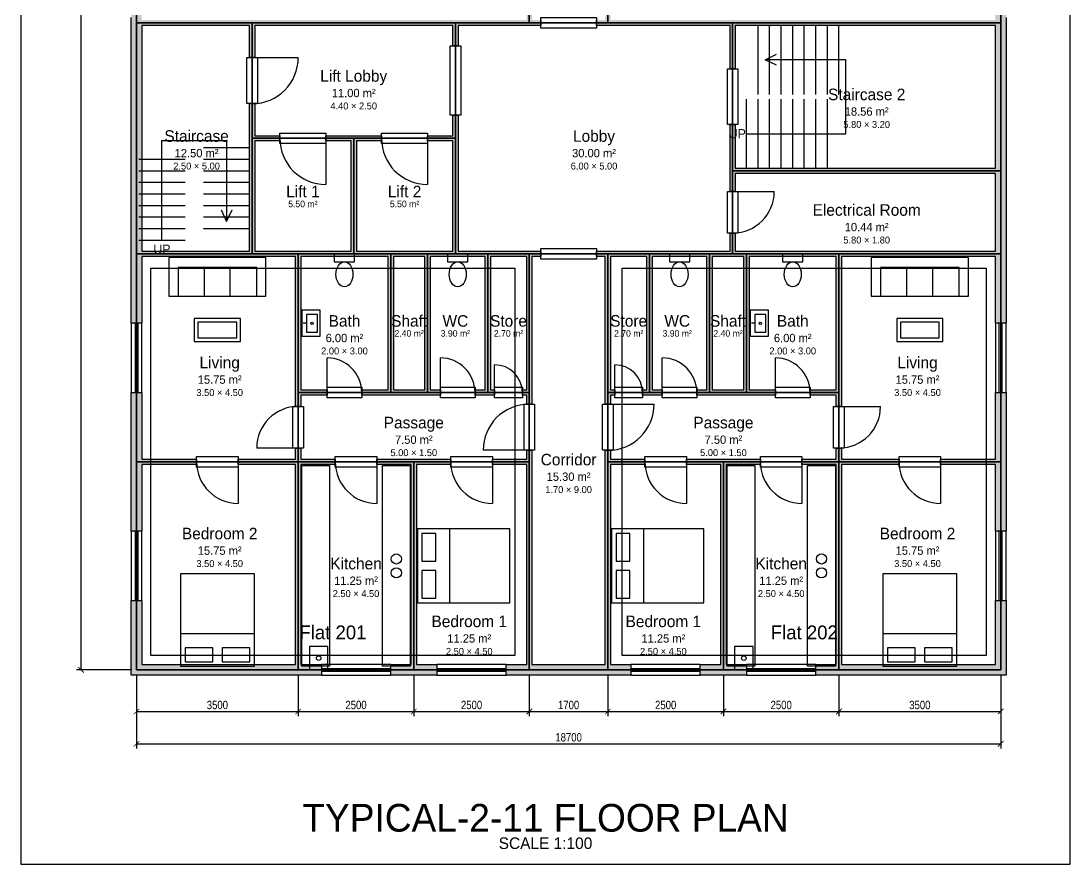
# Model space of a CAD drawing. Header units: metres. Extents: x -9 to 190, y -15 to 60.
# Drawn here: x 129.9 to 152.6, y -1.7 to 16.54 of the extents above; entities that cross this region are included whole.
import ezdxf
from ezdxf.enums import TextEntityAlignment as Align

# ---------------------------------------------------------------- set-up
doc = ezdxf.new("R2010")
doc.units = ezdxf.units.M
for name, color, linetype in [('ANNO', 7, 'Continuous'), ('DIMENSION', 3, 'Continuous'), ('DOOR-SWING', 2, 'Continuous'), ('FURNITURE', 8, 'Continuous'), ('GLAZING', 4, 'Continuous'), ('HATCH', 8, 'Continuous'), ('TEXT', 7, 'Continuous'), ('TITLE', 7, 'Continuous'), ('WALL', 7, 'Continuous')]:
    doc.layers.add(name, color=color, linetype=linetype)
doc.styles.add('OpenSansCondensed-Light', font='OpenSansCondensed-Light.ttf')
doc.dimstyles.new('EZDXF', dxfattribs={"dimtxt": 0.18, "dimasz": 0.12, "dimexe": 0.1, "dimexo": 0.1, "dimgap": 0.05, "dimtad": 1, "dimdec": 0, "dimlfac": 1000, "dimzin": 12, "dimdsep": 46, "dimtxsty": 'OpenSansCondensed-Light', "dimblk": 'ARCHTICK', "dimcen": 2.5, "dimazin": 3, "dimtfac": 0.5, "dimtmove": 2, "dimatfit": 3})

# ---------------------------------------------------------------- blocks, each defined once
blk = doc.blocks.new('BED-D')
blk.add_line((-0.8, 0.3), (0.8, 0.3))
for points in [[(-0.8, -1), (0.8, -1), (0.8, 1), (-0.8, 1)], [(-0.7, 0.6), (-0.1, 0.6), (-0.1, 0.9), (-0.7, 0.9)], [(0.1, 0.6), (0.7, 0.6), (0.7, 0.9), (0.1, 0.9)]]:
    blk.add_lwpolyline(points, close=True)
blk = doc.blocks.new('SOFA-3')
for p, q in [((-0.28, -0.42), (-0.28, 0.2)), ((0.28, -0.42), (0.28, 0.2))]:
    blk.add_line(p, q)
for points in [[(-1.05, -0.42), (1.05, -0.42), (1.05, 0.42), (-1.05, 0.42)], [(-0.85, -0.42), (0.85, -0.42), (0.85, 0.2), (-0.85, 0.2)]]:
    blk.add_lwpolyline(points, close=True)
blk = doc.blocks.new('COFFEE')
for points in [[(-0.5, -0.25), (0.5, -0.25), (0.5, 0.25), (-0.5, 0.25)], [(-0.42, -0.17), (0.42, -0.17), (0.42, 0.17), (-0.42, 0.17)]]:
    blk.add_lwpolyline(points, close=True)
blk = doc.blocks.new('WC')
blk.add_lwpolyline([(-0.22, 0.25), (0.22, 0.25), (0.22, 0.42), (-0.22, 0.42)], close=True)
blk.add_ellipse((0, -0.02), major_axis=(0, 0.27), ratio=0.68)
blk = doc.blocks.new('BASIN')
blk.add_line((0, 0.1), (0, 0.17))
for points in [[(-0.28, -0.2), (0.28, -0.2), (0.28, 0.2), (-0.28, 0.2)], [(-0.19, -0.14), (0.19, -0.14), (0.19, 0.1), (-0.19, 0.1)]]:
    blk.add_lwpolyline(points, close=True)
blk.add_circle((0, -0.02), 0.025)
blk = doc.blocks.new('_ARCHTICK')
at = {"color": 0, "linetype": 'BYBLOCK', "const_width": 0.15}
blk.add_lwpolyline([(-0.5, -0.5), (0.5, 0.5)], dxfattribs=at)

msp = doc.modelspace()

# ---------------------------------------------------------------- hatches: boundary and pattern name
at = {"layer": 'HATCH'}
h = msp.add_hatch(color=8, dxfattribs=at)
h.paths.add_polyline_path([(132.285, 11.385), (132.285, 11.5), (132.285, 11.615), (132.285, 16.385), (132.285, 16.5), (132.285, 16.615), (132.285, 17.5), (132.515, 17.5), (132.515, 16.615), (132.515, 16.5575), (134.8425, 16.5575), (134.9, 16.5575), (134.9575, 16.5575), (139.2425, 16.5575), (139.3, 16.5575), (139.3575, 16.5575), (140.8425, 16.5575), (140.8425, 19.9425), (139, 19.9425), (139, 20.0575), (140.8425, 20.0575), (140.8425, 20.5), (140.9575, 20.5), (140.9575, 20.0575), (140.9575, 20), (140.9575, 19.9425), (140.9575, 16.5575), (141.15, 16.5575), (141.15, 16.4425), (140.9575, 16.4425), (140.9, 16.4425), (140.8425, 16.4425), (139.3575, 16.4425), (139.3575, 16), (139.2425, 16), (139.2425, 16.4425), (134.9575, 16.4425), (134.9575, 15.75), (134.8425, 15.75), (134.8425, 16.4425), (132.515, 16.4425), (132.515, 16.385), (132.515, 11.615), (132.515, 11.5575), (134.8425, 11.5575), (134.8425, 13.9425), (134.8425, 14), (134.8425, 14.0575), (134.8425, 14.75), (134.9575, 14.75), (134.9575, 14.0575), (135.5, 14.0575), (135.5, 13.9425), (134.9575, 13.9425), (134.9575, 11.5575), (135.8425, 11.5575), (135.9, 11.5575), (135.9575, 11.5575), (137.0425, 11.5575), (137.0425, 13.9425), (136.5, 13.9425), (136.5, 14.0575), (137.0425, 14.0575), (137.1, 14.0575), (137.1575, 14.0575), (137.7, 14.0575), (137.7, 13.9425), (137.1575, 13.9425), (137.1575, 11.5575), (137.8425, 11.5575), (137.9, 11.5575), (137.9575, 11.5575), (138.6425, 11.5575), (138.7, 11.5575), (138.7575, 11.5575), (139.2425, 11.5575), (139.2425, 13.9425), (138.7, 13.9425), (138.7, 14.0575), (139.2425, 14.0575), (139.2425, 14.5), (139.3575, 14.5), (139.3575, 14.0575), (139.3575, 14), (139.3575, 13.9425), (139.3575, 11.5575), (139.9425, 11.5575), (140, 11.5575), (140.0575, 11.5575), (140.8425, 11.5575), (140.9, 11.5575), (140.9575, 11.5575), (141.15, 11.5575), (141.15, 11.4425), (140.9575, 11.4425), (140.9575, 8.5575), (140.9575, 8.5), (140.9575, 8.4425), (140.9575, 8.25), (140.8425, 8.25), (140.8425, 8.4425), (140.75, 8.4425), (140.75, 8.5575), (140.8425, 8.5575), (140.8425, 11.4425), (140.0575, 11.4425), (140.0575, 8.5575), (140.15, 8.5575), (140.15, 8.4425), (140.0575, 8.4425), (140, 8.4425), (139.9425, 8.4425), (139.725, 8.4425), (139.725, 8.5575), (139.9425, 8.5575), (139.9425, 11.4425), (139.3575, 11.4425), (139.3, 11.4425), (139.2425, 11.4425), (138.7575, 11.4425), (138.7575, 8.5575), (138.975, 8.5575), (138.975, 8.4425), (138.7575, 8.4425), (138.7, 8.4425), (138.6425, 8.4425), (137.9575, 8.4425), (137.9, 8.4425), (137.8425, 8.4425), (137.275, 8.4425), (137.275, 8.5575), (137.8425, 8.5575), (137.8425, 11.4425), (137.1575, 11.4425), (137.1, 11.4425), (137.0425, 11.4425), (135.9575, 11.4425), (135.9575, 8.5575), (136.525, 8.5575), (136.525, 8.4425), (135.9575, 8.4425), (135.9575, 8.2), (135.8425, 8.2), (135.8425, 8.4425), (135.8425, 8.5), (135.8425, 8.5575), (135.8425, 11.4425), (134.9575, 11.4425), (134.9, 11.4425), (134.8425, 11.4425), (132.515, 11.4425), (132.515, 11.385), (132.515, 10), (132.285, 10)])
h.paths.add_polyline_path([(138.6425, 11.4425), (137.9575, 11.4425), (137.9575, 8.5575), (138.6425, 8.5575)], flags=0)
h = msp.add_hatch(color=8, dxfattribs=at)
h.paths.add_polyline_path([(151.215, 16.615), (151.215, 16.5), (151.215, 16.385), (151.215, 13.415), (151.215, 13.3), (151.215, 13.185), (151.215, 11.615), (151.215, 11.5), (151.215, 11.385), (151.215, 10), (150.985, 10), (150.985, 11.385), (150.985, 11.4425), (147.6575, 11.4425), (147.6575, 8.5575), (147.6575, 8.5), (147.6575, 8.4425), (147.6575, 8.2), (147.5425, 8.2), (147.5425, 8.4425), (146.975, 8.4425), (146.975, 8.5575), (147.5425, 8.5575), (147.5425, 11.4425), (145.6575, 11.4425), (145.6575, 8.5575), (146.225, 8.5575), (146.225, 8.4425), (145.6575, 8.4425), (145.6, 8.4425), (145.5425, 8.4425), (144.8575, 8.4425), (144.8, 8.4425), (144.7425, 8.4425), (144.525, 8.4425), (144.525, 8.5575), (144.7425, 8.5575), (144.7425, 11.4425), (143.5575, 11.4425), (143.5575, 8.5575), (143.775, 8.5575), (143.775, 8.4425), (143.5575, 8.4425), (143.5, 8.4425), (143.4425, 8.4425), (143.35, 8.4425), (143.35, 8.5575), (143.4425, 8.5575), (143.4425, 11.4425), (142.6575, 11.4425), (142.6575, 8.5575), (142.75, 8.5575), (142.75, 8.4425), (142.6575, 8.4425), (142.6575, 8.25), (142.5425, 8.25), (142.5425, 8.4425), (142.5425, 8.5), (142.5425, 8.5575), (142.5425, 11.4425), (142.35, 11.4425), (142.35, 11.5575), (142.5425, 11.5575), (142.6, 11.5575), (142.6575, 11.5575), (143.4425, 11.5575), (143.5, 11.5575), (143.5575, 11.5575), (144.7425, 11.5575), (144.8, 11.5575), (144.8575, 11.5575), (145.2425, 11.5575), (145.2425, 11.95), (145.3575, 11.95), (145.3575, 11.5575), (145.5425, 11.5575), (145.6, 11.5575), (145.6575, 11.5575), (147.5425, 11.5575), (147.6, 11.5575), (147.6575, 11.5575), (150.985, 11.5575), (150.985, 11.615), (150.985, 13.185), (150.985, 13.2425), (145.3575, 13.2425), (145.3575, 12.85), (145.2425, 12.85), (145.2425, 13.2425), (145.2425, 13.3), (145.2425, 13.3575), (145.2425, 14.3), (145.3575, 14.3), (145.3575, 13.3575), (150.985, 13.3575), (150.985, 13.415), (150.985, 16.385), (150.985, 16.4425), (145.3575, 16.4425), (145.3575, 15.5), (145.2425, 15.5), (145.2425, 16.4425), (142.6575, 16.4425), (142.6, 16.4425), (142.5425, 16.4425), (142.35, 16.4425), (142.35, 16.5575), (142.5425, 16.5575), (142.5425, 19.9425), (142.5425, 20), (142.5425, 20.0575), (142.5425, 20.5), (142.6575, 20.5), (142.6575, 20.0575), (144.5, 20.0575), (144.5, 19.9425), (142.6575, 19.9425), (142.6575, 16.5575), (145.2425, 16.5575), (145.3, 16.5575), (145.3575, 16.5575), (150.985, 16.5575), (150.985, 16.615), (150.985, 17.5), (151.215, 17.5)])
h.paths.add_polyline_path([(144.8575, 11.4425), (144.8575, 8.5575), (145.5425, 8.5575), (145.5425, 11.4425), (145.3575, 11.4425), (145.3, 11.4425), (145.2425, 11.4425)], flags=0)
for points in [[(132.285, 7), (132.285, 7.115), (132.285, 8.5), (132.515, 8.5), (132.515, 7.115), (132.515, 7.0575), (133.7, 7.0575), (133.7, 6.9425), (132.515, 6.9425), (132.515, 6.885), (132.515, 5.5), (132.285, 5.5), (132.285, 6.885)], [(151.215, 7.115), (151.215, 7), (151.215, 6.885), (151.215, 5.5), (150.985, 5.5), (150.985, 6.885), (150.985, 6.9425), (149.8, 6.9425), (149.8, 7.0575), (150.985, 7.0575), (150.985, 7.115), (150.985, 8.5), (151.215, 8.5)], [(136.015, 2.385), (135.9, 2.385), (135.785, 2.385), (132.515, 2.385), (132.4, 2.385), (132.285, 2.385), (132.285, 2.615), (132.285, 4), (132.515, 4), (132.515, 2.615), (135.785, 2.615), (135.8425, 2.615), (135.8425, 6.9425), (134.6, 6.9425), (134.6, 7.0575), (135.8425, 7.0575), (135.8425, 7.3), (135.9575, 7.3), (135.9575, 7.0575), (136.7, 7.0575), (136.7, 6.9425), (135.9575, 6.9425), (135.9575, 2.615), (136.015, 2.615), (136.4, 2.615), (136.4, 2.385)], [(151.215, 2.615), (151.215, 2.5), (151.215, 2.385), (150.985, 2.385), (147.715, 2.385), (147.6, 2.385), (147.485, 2.385), (147.1, 2.385), (147.1, 2.615), (147.485, 2.615), (147.5425, 2.615), (147.5425, 6.9425), (146.8, 6.9425), (146.8, 7.0575), (147.5425, 7.0575), (147.5425, 7.3), (147.6575, 7.3), (147.6575, 7.0575), (148.9, 7.0575), (148.9, 6.9425), (147.6575, 6.9425), (147.6575, 2.615), (147.715, 2.615), (150.985, 2.615), (150.985, 4), (151.215, 4)], [(138.515, 2.385), (138.4, 2.385), (138.285, 2.385), (137.9, 2.385), (137.9, 2.615), (138.285, 2.615), (138.3425, 2.615), (138.3425, 6.9425), (137.6, 6.9425), (137.6, 7.0575), (138.3425, 7.0575), (138.4, 7.0575), (138.4575, 7.0575), (139.2, 7.0575), (139.2, 6.9425), (138.4575, 6.9425), (138.4575, 2.615), (138.515, 2.615), (138.9, 2.615), (138.9, 2.385)], [(142.715, 2.385), (142.6, 2.385), (142.485, 2.385), (141.015, 2.385), (140.9, 2.385), (140.785, 2.385), (140.4, 2.385), (140.4, 2.615), (140.785, 2.615), (140.8425, 2.615), (140.8425, 6.9425), (140.1, 6.9425), (140.1, 7.0575), (140.8425, 7.0575), (140.8425, 7.25), (140.9575, 7.25), (140.9575, 7.0575), (140.9575, 7), (140.9575, 6.9425), (140.9575, 2.615), (141.015, 2.615), (142.485, 2.615), (142.5425, 2.615), (142.5425, 6.9425), (142.5425, 7), (142.5425, 7.0575), (142.5425, 7.25), (142.6575, 7.25), (142.6575, 7.0575), (143.4, 7.0575), (143.4, 6.9425), (142.6575, 6.9425), (142.6575, 2.615), (142.715, 2.615), (143.1, 2.615), (143.1, 2.385)], [(145.215, 2.385), (145.1, 2.385), (144.985, 2.385), (144.6, 2.385), (144.6, 2.615), (144.985, 2.615), (145.0425, 2.615), (145.0425, 6.9425), (144.3, 6.9425), (144.3, 7.0575), (145.0425, 7.0575), (145.1, 7.0575), (145.1575, 7.0575), (145.9, 7.0575), (145.9, 6.9425), (145.1575, 6.9425), (145.1575, 2.615), (145.215, 2.615), (145.6, 2.615), (145.6, 2.385)]]:
    msp.add_hatch(color=8, dxfattribs=at).paths.add_polyline_path(points)

# ---------------------------------------------------------------- linework, layer by layer
at = {"layer": '_Carpet area'}
for points in [[(140.5889, 2.8111), (132.7111, 2.8111), (132.7111, 11.1889), (140.5889, 11.1889)], [(142.9111, 11.1889), (150.7889, 11.1889), (150.7889, 2.8111), (142.9111, 2.8111)]]:
    msp.add_lwpolyline(points, close=True, dxfattribs=at)
at = {"layer": '_Door'}
for points in [[(142.35, 16.385), (141.15, 16.385), (141.15, 16.615), (142.35, 16.615)], [(139.185, 14.5), (139.185, 16), (139.415, 16), (139.415, 14.5)], [(135.015, 15.75), (135.015, 14.75), (134.785, 14.75), (134.785, 15.75)], [(145.415, 15.5), (145.415, 14.3), (145.185, 14.3), (145.185, 15.5)], [(136.5, 13.885), (135.5, 13.885), (135.5, 14.115), (136.5, 14.115)], [(138.7, 13.885), (137.7, 13.885), (137.7, 14.115), (138.7, 14.115)], [(145.415, 12.85), (145.415, 11.95), (145.185, 11.95), (145.185, 12.85)], [(142.35, 11.385), (141.15, 11.385), (141.15, 11.615), (142.35, 11.615)], [(136.525, 8.615), (137.275, 8.615), (137.275, 8.385), (136.525, 8.385)], [(138.975, 8.615), (139.725, 8.615), (139.725, 8.385), (138.975, 8.385)], [(140.15, 8.615), (140.75, 8.615), (140.75, 8.385), (140.15, 8.385)], [(142.75, 8.615), (143.35, 8.615), (143.35, 8.385), (142.75, 8.385)], [(143.775, 8.615), (144.525, 8.615), (144.525, 8.385), (143.775, 8.385)], [(146.225, 8.615), (146.975, 8.615), (146.975, 8.385), (146.225, 8.385)], [(135.785, 7.3), (135.785, 8.2), (136.015, 8.2), (136.015, 7.3)], [(140.785, 7.25), (140.785, 8.25), (141.015, 8.25), (141.015, 7.25)], [(142.715, 8.25), (142.715, 7.25), (142.485, 7.25), (142.485, 8.25)], [(147.715, 8.2), (147.715, 7.3), (147.485, 7.3), (147.485, 8.2)], [(134.6, 6.885), (133.7, 6.885), (133.7, 7.115), (134.6, 7.115)], [(137.6, 6.885), (136.7, 6.885), (136.7, 7.115), (137.6, 7.115)], [(140.1, 6.885), (139.2, 6.885), (139.2, 7.115), (140.1, 7.115)], [(144.3, 6.885), (143.4, 6.885), (143.4, 7.115), (144.3, 7.115)], [(146.8, 6.885), (145.9, 6.885), (145.9, 7.115), (146.8, 7.115)], [(149.8, 6.885), (148.9, 6.885), (148.9, 7.115), (149.8, 7.115)]]:
    msp.add_lwpolyline(points, close=True, dxfattribs=at)
at = {"layer": '_Floor'}
msp.add_lwpolyline([(129.9, -1.7), (152.6, -1.7), (152.6, 35), (129.9, 35)], close=True, dxfattribs=at)
at = {"layer": '_ResiFSI'}
msp.add_lwpolyline([(151.1, 20), (151.1, 16.5), (151.1, 13.3), (151.1, 11.5), (151.1, 7), (151.1, 2.5), (147.6, 2.5), (145.1, 2.5), (142.6, 2.5), (140.9, 2.5), (138.4, 2.5), (135.9, 2.5), (132.4, 2.5), (132.4, 7), (132.4, 11.5), (132.4, 16.5), (132.4, 20)], dxfattribs=at)
at = {"layer": '_Room'}
for points in [[(140.9, 16.5), (142.6, 16.5), (142.6, 33.5), (140.9, 33.5)], [(132.4, 16.5), (140.9, 16.5), (140.9, 20), (132.4, 20)], [(142.6, 16.5), (151.1, 16.5), (151.1, 20), (142.6, 20)], [(132.4, 11.5), (134.9, 11.5), (134.9, 16.5), (132.4, 16.5)], [(134.9, 14), (139.3, 14), (139.3, 16.5), (134.9, 16.5)], [(139.3, 11.5), (145.3, 11.5), (145.3, 16.5), (139.3, 16.5)], [(145.3, 13.3), (151.1, 13.3), (151.1, 16.5), (145.3, 16.5)], [(134.9, 11.5), (137.1, 11.5), (137.1, 14), (134.9, 14)], [(137.1, 11.5), (139.3, 11.5), (139.3, 14), (137.1, 14)], [(145.3, 11.5), (151.1, 11.5), (151.1, 13.3), (145.3, 13.3)], [(132.4, 7), (135.9, 7), (135.9, 11.5), (132.4, 11.5)], [(135.9, 8.5), (137.9, 8.5), (137.9, 11.5), (135.9, 11.5)], [(137.9, 8.5), (138.7, 8.5), (138.7, 11.5), (137.9, 11.5)], [(138.7, 8.5), (140, 8.5), (140, 11.5), (138.7, 11.5)], [(140, 8.5), (140.9, 8.5), (140.9, 11.5), (140, 11.5)], [(140.9, 2.5), (142.6, 2.5), (142.6, 11.5), (140.9, 11.5)], [(142.6, 8.5), (143.5, 8.5), (143.5, 11.5), (142.6, 11.5)], [(143.5, 8.5), (144.8, 8.5), (144.8, 11.5), (143.5, 11.5)], [(144.8, 8.5), (145.6, 8.5), (145.6, 11.5), (144.8, 11.5)], [(145.6, 8.5), (147.6, 8.5), (147.6, 11.5), (145.6, 11.5)], [(147.6, 7), (151.1, 7), (151.1, 11.5), (147.6, 11.5)], [(135.9, 7), (140.9, 7), (140.9, 8.5), (135.9, 8.5)], [(142.6, 7), (147.6, 7), (147.6, 8.5), (142.6, 8.5)], [(132.4, 2.5), (135.9, 2.5), (135.9, 7), (132.4, 7)], [(135.9, 2.5), (138.4, 2.5), (138.4, 7), (135.9, 7)], [(138.4, 2.5), (140.9, 2.5), (140.9, 7), (138.4, 7)], [(142.6, 2.5), (145.1, 2.5), (145.1, 7), (142.6, 7)], [(145.1, 2.5), (147.6, 2.5), (147.6, 7), (145.1, 7)], [(147.6, 2.5), (151.1, 2.5), (151.1, 7), (147.6, 7)]]:
    msp.add_lwpolyline(points, close=True, dxfattribs=at)
at = {"layer": '_Staircase'}
for points in [[(132.4, 11.5), (134.9, 11.5), (134.9, 16.5), (132.4, 16.5)], [(145.3, 13.3), (151.1, 13.3), (151.1, 16.5), (145.3, 16.5)]]:
    msp.add_lwpolyline(points, close=True, dxfattribs=at)
for points in [[(145.85, 14.95), (145.85, 16.45)], [(146.1, 14.95), (146.1, 16.45)], [(146.35, 14.95), (146.35, 16.45)], [(146.6, 14.95), (146.6, 16.45)], [(146.85, 14.95), (146.85, 16.45)], [(147.1, 14.95), (147.1, 16.45)], [(147.35, 14.95), (147.35, 16.45)], [(147.6, 14.95), (147.6, 16.45)], [(145.6, 13.35), (145.6, 14.85)], [(145.85, 13.35), (145.85, 14.85)], [(146.1, 13.35), (146.1, 14.85)], [(146.35, 13.35), (146.35, 14.85)], [(146.6, 13.35), (146.6, 14.85)], [(146.85, 13.35), (146.85, 14.85)], [(147.1, 13.35), (147.1, 14.85)], [(147.35, 13.35), (147.35, 14.85)], [(133.85, 13.8), (134.85, 13.8)], [(132.45, 13.55), (133.45, 13.55)], [(133.85, 13.55), (134.85, 13.55)], [(132.45, 13.3), (133.45, 13.3)], [(133.85, 13.3), (134.85, 13.3)], [(132.45, 13.05), (133.45, 13.05)], [(133.85, 13.05), (134.85, 13.05)], [(132.45, 12.8), (133.45, 12.8)], [(133.85, 12.8), (134.85, 12.8)], [(132.45, 12.55), (133.45, 12.55)], [(133.85, 12.55), (134.85, 12.55)], [(132.45, 12.3), (133.45, 12.3)], [(133.85, 12.3), (134.85, 12.3)], [(132.45, 12.05), (133.45, 12.05)], [(133.85, 12.05), (134.85, 12.05)], [(132.45, 11.8), (133.45, 11.8)]]:
    msp.add_lwpolyline(points, dxfattribs=at)
at = {"layer": '_Window'}
for points in [[(132.285, 10), (132.285, 8.5), (132.515, 8.5), (132.515, 10)], [(151.215, 8.5), (151.215, 10), (150.985, 10), (150.985, 8.5)], [(132.285, 5.5), (132.285, 4), (132.515, 4), (132.515, 5.5)], [(151.215, 4), (151.215, 5.5), (150.985, 5.5), (150.985, 4)], [(136.4, 2.385), (137.9, 2.385), (137.9, 2.615), (136.4, 2.615)], [(138.9, 2.385), (140.4, 2.385), (140.4, 2.615), (138.9, 2.615)], [(143.1, 2.385), (144.6, 2.385), (144.6, 2.615), (143.1, 2.615)], [(145.6, 2.385), (147.1, 2.385), (147.1, 2.615), (145.6, 2.615)]]:
    msp.add_lwpolyline(points, close=True, dxfattribs=at)
at = {"layer": 'ANNO'}
for points in [[(145.6, 14.1), (147.75, 14.1), (147.75, 15.7), (146, 15.7)], [(146.25, 15.58), (146, 15.7), (146.25, 15.82)], [(132.95, 11.8), (132.95, 13.95), (134.35, 13.95), (134.35, 12.2)], [(134.23, 12.45), (134.35, 12.2), (134.47, 12.45)]]:
    msp.add_lwpolyline(points, dxfattribs=at)
at = {"layer": 'DOOR-SWING'}
for p, q in [((134.9, 15.75), (135.9, 15.75)), ((136.5, 14), (136.5, 13)), ((138.7, 14), (138.7, 13)), ((145.3, 12.85), (146.2, 12.85)), ((136.525, 8.5), (136.525, 9.25)), ((138.975, 8.5), (138.975, 9.25)), ((140.15, 8.5), (140.15, 9.1)), ((142.75, 8.5), (142.75, 9.1)), ((143.775, 8.5), (143.775, 9.25)), ((146.225, 8.5), (146.225, 9.25)), ((142.6, 8.25), (143.6, 8.25)), ((147.6, 8.2), (148.5, 8.2)), ((135.9, 7.3), (135, 7.3)), ((140.9, 7.25), (139.9, 7.25)), ((134.6, 7), (134.6, 6.1)), ((137.6, 7), (137.6, 6.1)), ((140.1, 7), (140.1, 6.1)), ((144.3, 7), (144.3, 6.1)), ((146.8, 7), (146.8, 6.1)), ((149.8, 7), (149.8, 6.1))]:
    msp.add_line(p, q, dxfattribs=at)
for centre, radius, start, end in [((134.9, 15.75), 1, -90, 0), ((136.5, 14), 1, 180, -90), ((138.7, 14), 1, 180, -90), ((145.3, 12.85), 0.9, -90, 0), ((136.525, 8.5), 0.75, 0, 90), ((138.975, 8.5), 0.75, 0, 90), ((140.15, 8.5), 0.6, 0, 90), ((142.75, 8.5), 0.6, 0, 90), ((143.775, 8.5), 0.75, 0, 90), ((146.225, 8.5), 0.75, 0, 90), ((135.9, 7.3), 0.9, 90, 180), ((140.9, 7.25), 1, 90, 180), ((142.6, 8.25), 1, -90, 0), ((147.6, 8.2), 0.9, -90, 0), ((134.6, 7), 0.9, 180, -90), ((137.6, 7), 0.9, 180, -90), ((140.1, 7), 0.9, 180, -90), ((144.3, 7), 0.9, 180, -90), ((146.8, 7), 0.9, 180, -90), ((149.8, 7), 0.9, 180, -90)]:
    msp.add_arc(centre, radius, start, end, dxfattribs=at)
at = {"layer": 'FURNITURE'}
for points in [[(135.9775, 6.9225), (136.5775, 6.9225), (136.5775, 2.5775), (135.9775, 2.5775)], [(137.7225, 6.9225), (138.3225, 6.9225), (138.3225, 2.5775), (137.7225, 2.5775)], [(145.1775, 6.9225), (145.7775, 6.9225), (145.7775, 2.5775), (145.1775, 2.5775)], [(146.9225, 6.9225), (147.5225, 6.9225), (147.5225, 2.5775), (146.9225, 2.5775)], [(136.1413, 2.5041), (136.5413, 2.5041), (136.5413, 3.0041), (136.1413, 3.0041)], [(145.3413, 2.5041), (145.7413, 2.5041), (145.7413, 3.0041), (145.3413, 3.0041)]]:
    msp.add_lwpolyline(points, close=True, dxfattribs=at)
for centre, radius in [((138.0225, 4.9), 0.11), ((147.2225, 4.9), 0.11), ((138.0225, 4.6), 0.11), ((147.2225, 4.6), 0.11), ((136.3413, 2.7541), 0.05), ((145.5413, 2.7541), 0.05)]:
    msp.add_circle(centre, radius, dxfattribs=at)
at = {"layer": 'GLAZING'}
for p, q in [((132.37, 10), (132.37, 8.5)), ((132.43, 10), (132.43, 8.5)), ((151.07, 8.5), (151.07, 10)), ((151.13, 8.5), (151.13, 10)), ((132.37, 5.5), (132.37, 4)), ((132.43, 5.5), (132.43, 4)), ((151.07, 4), (151.07, 5.5)), ((151.13, 4), (151.13, 5.5)), ((136.4, 2.53), (137.9, 2.53)), ((138.9, 2.53), (140.4, 2.53)), ((143.1, 2.53), (144.6, 2.53)), ((145.6, 2.53), (147.1, 2.53)), ((136.4, 2.47), (137.9, 2.47)), ((138.9, 2.47), (140.4, 2.47)), ((143.1, 2.47), (144.6, 2.47)), ((145.6, 2.47), (147.1, 2.47))]:
    msp.add_line(p, q, dxfattribs=at)
at = {"layer": 'WALL'}
for points in [[(141.15, 16.5575), (141.15, 16.4425), (140.9575, 16.4425), (140.9, 16.4425), (140.8425, 16.4425), (139.3575, 16.4425), (139.3575, 16), (139.2425, 16), (139.2425, 16.4425), (134.9575, 16.4425), (134.9575, 15.75), (134.8425, 15.75), (134.8425, 16.4425), (132.515, 16.4425), (132.515, 16.385), (132.515, 11.615), (132.515, 11.5575), (134.8425, 11.5575), (134.8425, 13.9425), (134.8425, 14), (134.8425, 14.0575), (134.8425, 14.75), (134.9575, 14.75), (134.9575, 14.0575), (135.5, 14.0575), (135.5, 13.9425), (134.9575, 13.9425), (134.9575, 11.5575), (135.8425, 11.5575), (135.9, 11.5575), (135.9575, 11.5575), (137.0425, 11.5575), (137.0425, 13.9425), (136.5, 13.9425), (136.5, 14.0575), (137.0425, 14.0575), (137.1, 14.0575), (137.1575, 14.0575), (137.7, 14.0575), (137.7, 13.9425), (137.1575, 13.9425), (137.1575, 11.5575), (137.8425, 11.5575), (137.9, 11.5575), (137.9575, 11.5575), (138.6425, 11.5575), (138.7, 11.5575), (138.7575, 11.5575), (139.2425, 11.5575), (139.2425, 13.9425), (138.7, 13.9425), (138.7, 14.0575), (139.2425, 14.0575), (139.2425, 14.5), (139.3575, 14.5), (139.3575, 14.0575), (139.3575, 14), (139.3575, 13.9425), (139.3575, 11.5575), (139.9425, 11.5575), (140, 11.5575), (140.0575, 11.5575), (140.8425, 11.5575), (140.9, 11.5575), (140.9575, 11.5575), (141.15, 11.5575), (141.15, 11.4425), (140.9575, 11.4425), (140.9575, 8.5575), (140.9575, 8.5), (140.9575, 8.4425), (140.9575, 8.25), (140.8425, 8.25), (140.8425, 8.4425), (140.75, 8.4425), (140.75, 8.5575), (140.8425, 8.5575), (140.8425, 11.4425), (140.0575, 11.4425), (140.0575, 8.5575), (140.15, 8.5575), (140.15, 8.4425), (140.0575, 8.4425), (140, 8.4425), (139.9425, 8.4425), (139.725, 8.4425), (139.725, 8.5575), (139.9425, 8.5575), (139.9425, 11.4425), (139.3575, 11.4425), (139.3, 11.4425), (139.2425, 11.4425), (138.7575, 11.4425), (138.7575, 8.5575), (138.975, 8.5575), (138.975, 8.4425), (138.7575, 8.4425), (138.7, 8.4425), (138.6425, 8.4425), (137.9575, 8.4425), (137.9, 8.4425), (137.8425, 8.4425), (137.275, 8.4425), (137.275, 8.5575), (137.8425, 8.5575), (137.8425, 11.4425), (137.1575, 11.4425), (137.1, 11.4425), (137.0425, 11.4425), (135.9575, 11.4425), (135.9575, 8.5575), (136.525, 8.5575), (136.525, 8.4425), (135.9575, 8.4425), (135.9575, 8.2), (135.8425, 8.2), (135.8425, 8.4425), (135.8425, 8.5), (135.8425, 8.5575), (135.8425, 11.4425), (134.9575, 11.4425), (134.9, 11.4425), (134.8425, 11.4425), (132.515, 11.4425), (132.515, 11.385), (132.515, 10), (132.285, 10), (132.285, 11.385), (132.285, 11.5), (132.285, 11.615), (132.285, 16.385), (132.285, 16.5), (132.285, 16.615)], [(151.215, 16.615), (151.215, 16.5), (151.215, 16.385), (151.215, 13.415), (151.215, 13.3), (151.215, 13.185), (151.215, 11.615), (151.215, 11.5), (151.215, 11.385), (151.215, 10), (150.985, 10), (150.985, 11.385), (150.985, 11.4425), (147.6575, 11.4425), (147.6575, 8.5575), (147.6575, 8.5), (147.6575, 8.4425), (147.6575, 8.2), (147.5425, 8.2), (147.5425, 8.4425), (146.975, 8.4425), (146.975, 8.5575), (147.5425, 8.5575), (147.5425, 11.4425), (145.6575, 11.4425), (145.6575, 8.5575), (146.225, 8.5575), (146.225, 8.4425), (145.6575, 8.4425), (145.6, 8.4425), (145.5425, 8.4425), (144.8575, 8.4425), (144.8, 8.4425), (144.7425, 8.4425), (144.525, 8.4425), (144.525, 8.5575), (144.7425, 8.5575), (144.7425, 11.4425), (143.5575, 11.4425), (143.5575, 8.5575), (143.775, 8.5575), (143.775, 8.4425), (143.5575, 8.4425), (143.5, 8.4425), (143.4425, 8.4425), (143.35, 8.4425), (143.35, 8.5575), (143.4425, 8.5575), (143.4425, 11.4425), (142.6575, 11.4425), (142.6575, 8.5575), (142.75, 8.5575), (142.75, 8.4425), (142.6575, 8.4425), (142.6575, 8.25), (142.5425, 8.25), (142.5425, 8.4425), (142.5425, 8.5), (142.5425, 8.5575), (142.5425, 11.4425), (142.35, 11.4425), (142.35, 11.5575), (142.5425, 11.5575), (142.6, 11.5575), (142.6575, 11.5575), (143.4425, 11.5575), (143.5, 11.5575), (143.5575, 11.5575), (144.7425, 11.5575), (144.8, 11.5575), (144.8575, 11.5575), (145.2425, 11.5575), (145.2425, 11.95), (145.3575, 11.95), (145.3575, 11.5575), (145.5425, 11.5575), (145.6, 11.5575), (145.6575, 11.5575), (147.5425, 11.5575), (147.6, 11.5575), (147.6575, 11.5575), (150.985, 11.5575), (150.985, 11.615), (150.985, 13.185), (150.985, 13.2425), (145.3575, 13.2425), (145.3575, 12.85), (145.2425, 12.85), (145.2425, 13.2425), (145.2425, 13.3), (145.2425, 13.3575), (145.2425, 14.3), (145.3575, 14.3), (145.3575, 13.3575), (150.985, 13.3575), (150.985, 13.415), (150.985, 16.385), (150.985, 16.4425), (145.3575, 16.4425), (145.3575, 15.5), (145.2425, 15.5), (145.2425, 16.4425), (142.6575, 16.4425), (142.6, 16.4425), (142.5425, 16.4425), (142.35, 16.4425), (142.35, 16.5575)]]:
    msp.add_lwpolyline(points, dxfattribs=at)
for points in [[(138.6425, 11.4425), (137.9575, 11.4425), (137.9575, 8.5575), (138.6425, 8.5575)], [(144.8575, 11.4425), (144.8575, 8.5575), (145.5425, 8.5575), (145.5425, 11.4425), (145.3575, 11.4425), (145.3, 11.4425), (145.2425, 11.4425)], [(132.285, 7), (132.285, 7.115), (132.285, 8.5), (132.515, 8.5), (132.515, 7.115), (132.515, 7.0575), (133.7, 7.0575), (133.7, 6.9425), (132.515, 6.9425), (132.515, 6.885), (132.515, 5.5), (132.285, 5.5), (132.285, 6.885)], [(151.215, 7.115), (151.215, 7), (151.215, 6.885), (151.215, 5.5), (150.985, 5.5), (150.985, 6.885), (150.985, 6.9425), (149.8, 6.9425), (149.8, 7.0575), (150.985, 7.0575), (150.985, 7.115), (150.985, 8.5), (151.215, 8.5)], [(136.015, 2.385), (135.9, 2.385), (135.785, 2.385), (132.515, 2.385), (132.4, 2.385), (132.285, 2.385), (132.285, 2.615), (132.285, 4), (132.515, 4), (132.515, 2.615), (135.785, 2.615), (135.8425, 2.615), (135.8425, 6.9425), (134.6, 6.9425), (134.6, 7.0575), (135.8425, 7.0575), (135.8425, 7.3), (135.9575, 7.3), (135.9575, 7.0575), (136.7, 7.0575), (136.7, 6.9425), (135.9575, 6.9425), (135.9575, 2.615), (136.015, 2.615), (136.4, 2.615), (136.4, 2.385)], [(151.215, 2.615), (151.215, 2.5), (151.215, 2.385), (150.985, 2.385), (147.715, 2.385), (147.6, 2.385), (147.485, 2.385), (147.1, 2.385), (147.1, 2.615), (147.485, 2.615), (147.5425, 2.615), (147.5425, 6.9425), (146.8, 6.9425), (146.8, 7.0575), (147.5425, 7.0575), (147.5425, 7.3), (147.6575, 7.3), (147.6575, 7.0575), (148.9, 7.0575), (148.9, 6.9425), (147.6575, 6.9425), (147.6575, 2.615), (147.715, 2.615), (150.985, 2.615), (150.985, 4), (151.215, 4)], [(138.515, 2.385), (138.4, 2.385), (138.285, 2.385), (137.9, 2.385), (137.9, 2.615), (138.285, 2.615), (138.3425, 2.615), (138.3425, 6.9425), (137.6, 6.9425), (137.6, 7.0575), (138.3425, 7.0575), (138.4, 7.0575), (138.4575, 7.0575), (139.2, 7.0575), (139.2, 6.9425), (138.4575, 6.9425), (138.4575, 2.615), (138.515, 2.615), (138.9, 2.615), (138.9, 2.385)], [(142.715, 2.385), (142.6, 2.385), (142.485, 2.385), (141.015, 2.385), (140.9, 2.385), (140.785, 2.385), (140.4, 2.385), (140.4, 2.615), (140.785, 2.615), (140.8425, 2.615), (140.8425, 6.9425), (140.1, 6.9425), (140.1, 7.0575), (140.8425, 7.0575), (140.8425, 7.25), (140.9575, 7.25), (140.9575, 7.0575), (140.9575, 7), (140.9575, 6.9425), (140.9575, 2.615), (141.015, 2.615), (142.485, 2.615), (142.5425, 2.615), (142.5425, 6.9425), (142.5425, 7), (142.5425, 7.0575), (142.5425, 7.25), (142.6575, 7.25), (142.6575, 7.0575), (143.4, 7.0575), (143.4, 6.9425), (142.6575, 6.9425), (142.6575, 2.615), (142.715, 2.615), (143.1, 2.615), (143.1, 2.385)], [(145.215, 2.385), (145.1, 2.385), (144.985, 2.385), (144.6, 2.385), (144.6, 2.615), (144.985, 2.615), (145.0425, 2.615), (145.0425, 6.9425), (144.3, 6.9425), (144.3, 7.0575), (145.0425, 7.0575), (145.1, 7.0575), (145.1575, 7.0575), (145.9, 7.0575), (145.9, 6.9425), (145.1575, 6.9425), (145.1575, 2.615), (145.215, 2.615), (145.6, 2.615), (145.6, 2.385)]]:
    msp.add_lwpolyline(points, close=True, dxfattribs=at)

# ---------------------------------------------------------------- block references
at = {"layer": 'FURNITURE'}
for name, p in [('SOFA-3', (134.15, 11.0025)), ('WC', (136.9, 11.0775)), ('WC', (139.35, 11.0775)), ('WC', (144.15, 11.0775)), ('WC', (146.6, 11.0775)), ('SOFA-3', (149.35, 11.0025)), ('COFFEE', (134.15, 9.8525)), ('COFFEE', (149.35, 9.8525))]:
    msp.add_blockref(name, p, dxfattribs=at)
for name, p, rotation in [('BASIN', (136.1775, 10), 90), ('BASIN', (145.8775, 10), 90), ('BED-D', (139.4775, 4.75), 90), ('BED-D', (143.6775, 4.75), 90), ('BED-D', (134.15, 3.5775), 180), ('BED-D', (149.35, 3.5775), 180)]:
    msp.add_blockref(name, p, dxfattribs=dict(at, rotation=rotation))

# ---------------------------------------------------------------- texts
at = {"layer": '_Carpet area'}
for s, p in [('Flat 201', (136.65, 3.3111)), ('Flat 202', (146.85, 3.3111))]:
    msp.add_text(s, height=0.3, dxfattribs=at).set_placement(p, align=Align.MIDDLE_CENTER)
at = {"layer": '_Floor'}
msp.add_text('TYPICAL-2-11 FLOOR PLAN', height=0.6, dxfattribs=at).set_placement((141.25, -0.7), align=Align.MIDDLE_CENTER)
at = {"layer": '_Room'}
for s, p in [('Lift Lobby', (137.1, 15.35)), ('Staircase 2', (148.2, 14.95)), ('Staircase', (133.7, 14.05)), ('Lobby', (142.3, 14.05)), ('Lift 1', (136, 12.85)), ('Lift 2', (138.2, 12.85)), ('Electrical Room', (148.2, 12.45)), ('Bath', (136.9, 10.05)), ('Shaft', (138.3, 10.05)), ('WC', (139.3, 10.05)), ('Store', (140.45, 10.05)), ('Store', (143.05, 10.05)), ('WC', (144.1, 10.05)), ('Shaft', (145.2, 10.05)), ('Bath', (146.6, 10.05)), ('Living', (134.2, 9.15)), ('Living', (149.3, 9.15)), ('Passage', (138.4, 7.85)), ('Passage', (145.1, 7.85)), ('Corridor', (141.75, 7.05)), ('Bedroom 2', (134.2, 5.45)), ('Bedroom 2', (149.3, 5.45)), ('Kitchen', (137.15, 4.8)), ('Kitchen', (146.35, 4.8)), ('Bedroom 1', (139.6, 3.55)), ('Bedroom 1', (143.8, 3.55))]:
    msp.add_text(s, height=0.25, dxfattribs=at).set_placement(p, align=Align.MIDDLE_CENTER)
at = {"layer": 'ANNO'}
for p in [(145.4, 14.1), (132.95, 11.6)]:
    msp.add_text('UP', height=0.2, dxfattribs=at).set_placement(p, align=Align.MIDDLE_CENTER)
at = {"layer": 'TEXT'}
for s, height, p in [('11.00 m²', 0.18, (137.1, 14.98)), ('4.40 × 2.50', 0.15, (137.1, 14.7)), ('18.56 m²', 0.18, (148.2, 14.58)), ('5.80 × 3.20', 0.15, (148.2, 14.3)), ('12.50 m²', 0.18, (133.7, 13.68)), ('30.00 m²', 0.18, (142.3, 13.68)), ('2.50 × 5.00', 0.15, (133.7, 13.4)), ('6.00 × 5.00', 0.15, (142.3, 13.4)), ('5.50 m²', 0.14, (136, 12.58)), ('5.50 m²', 0.14, (138.2, 12.58)), ('10.44 m²', 0.18, (148.2, 12.08)), ('5.80 × 1.80', 0.15, (148.2, 11.8)), ('6.00 m²', 0.18, (136.9, 9.68)), ('2.40 m²', 0.14, (138.3, 9.78)), ('3.90 m²', 0.14, (139.3, 9.78)), ('2.70 m²', 0.14, (140.45, 9.78)), ('2.70 m²', 0.14, (143.05, 9.78)), ('3.90 m²', 0.14, (144.1, 9.78)), ('2.40 m²', 0.14, (145.2, 9.78)), ('6.00 m²', 0.18, (146.6, 9.68)), ('2.00 × 3.00', 0.15, (136.9, 9.4)), ('2.00 × 3.00', 0.15, (146.6, 9.4)), ('15.75 m²', 0.18, (134.2, 8.78)), ('15.75 m²', 0.18, (149.3, 8.78)), ('3.50 × 4.50', 0.15, (134.2, 8.5)), ('3.50 × 4.50', 0.15, (149.3, 8.5)), ('7.50 m²', 0.18, (138.4, 7.48)), ('7.50 m²', 0.18, (145.1, 7.48)), ('5.00 × 1.50', 0.15, (138.4, 7.2)), ('5.00 × 1.50', 0.15, (145.1, 7.2)), ('15.30 m²', 0.18, (141.75, 6.68)), ('1.70 × 9.00', 0.15, (141.75, 6.4)), ('15.75 m²', 0.18, (134.2, 5.08)), ('15.75 m²', 0.18, (149.3, 5.08)), ('3.50 × 4.50', 0.15, (134.2, 4.8)), ('3.50 × 4.50', 0.15, (149.3, 4.8)), ('11.25 m²', 0.18, (137.15, 4.43)), ('11.25 m²', 0.18, (146.35, 4.43)), ('2.50 × 4.50', 0.15, (137.15, 4.15)), ('2.50 × 4.50', 0.15, (146.35, 4.15)), ('11.25 m²', 0.18, (139.6, 3.18)), ('11.25 m²', 0.18, (143.8, 3.18)), ('2.50 × 4.50', 0.15, (139.6, 2.9)), ('2.50 × 4.50', 0.15, (143.8, 2.9))]:
    msp.add_text(s, height=height, dxfattribs=at).set_placement(p, align=Align.MIDDLE_CENTER)
at = {"layer": 'TITLE'}
msp.add_text('SCALE 1:100', height=0.25, dxfattribs=at).set_placement((141.25, -1.25), align=Align.MIDDLE_CENTER)

# ---------------------------------------------------------------- dimensions: what is measured, and where the dimension line sits
at = {"layer": 'DIMENSION'}
msp.add_linear_dim(base=(131.2, 2.5), p1=(132.4, 2.5), p2=(132.4, 33.5), angle=90, dimstyle='EZDXF', dxfattribs=at).render()
for base, p1, p2 in [((132.4, 0.9), (132.4, 2.5), (151.1, 2.5)), ((132.4, 1.6), (132.4, 2.5), (135.9, 2.5)), ((135.9, 1.6), (135.9, 2.5), (138.4, 2.5)), ((138.4, 1.6), (138.4, 2.5), (140.9, 2.5)), ((140.9, 1.6), (140.9, 2.5), (142.6, 2.5)), ((142.6, 1.6), (142.6, 2.5), (145.1, 2.5)), ((145.1, 1.6), (145.1, 2.5), (147.6, 2.5)), ((147.6, 1.6), (147.6, 2.5), (151.1, 2.5))]:
    msp.add_linear_dim(base=base, p1=p1, p2=p2, dimstyle='EZDXF', dxfattribs=at).render()

doc.saveas('drawing.dxf')
